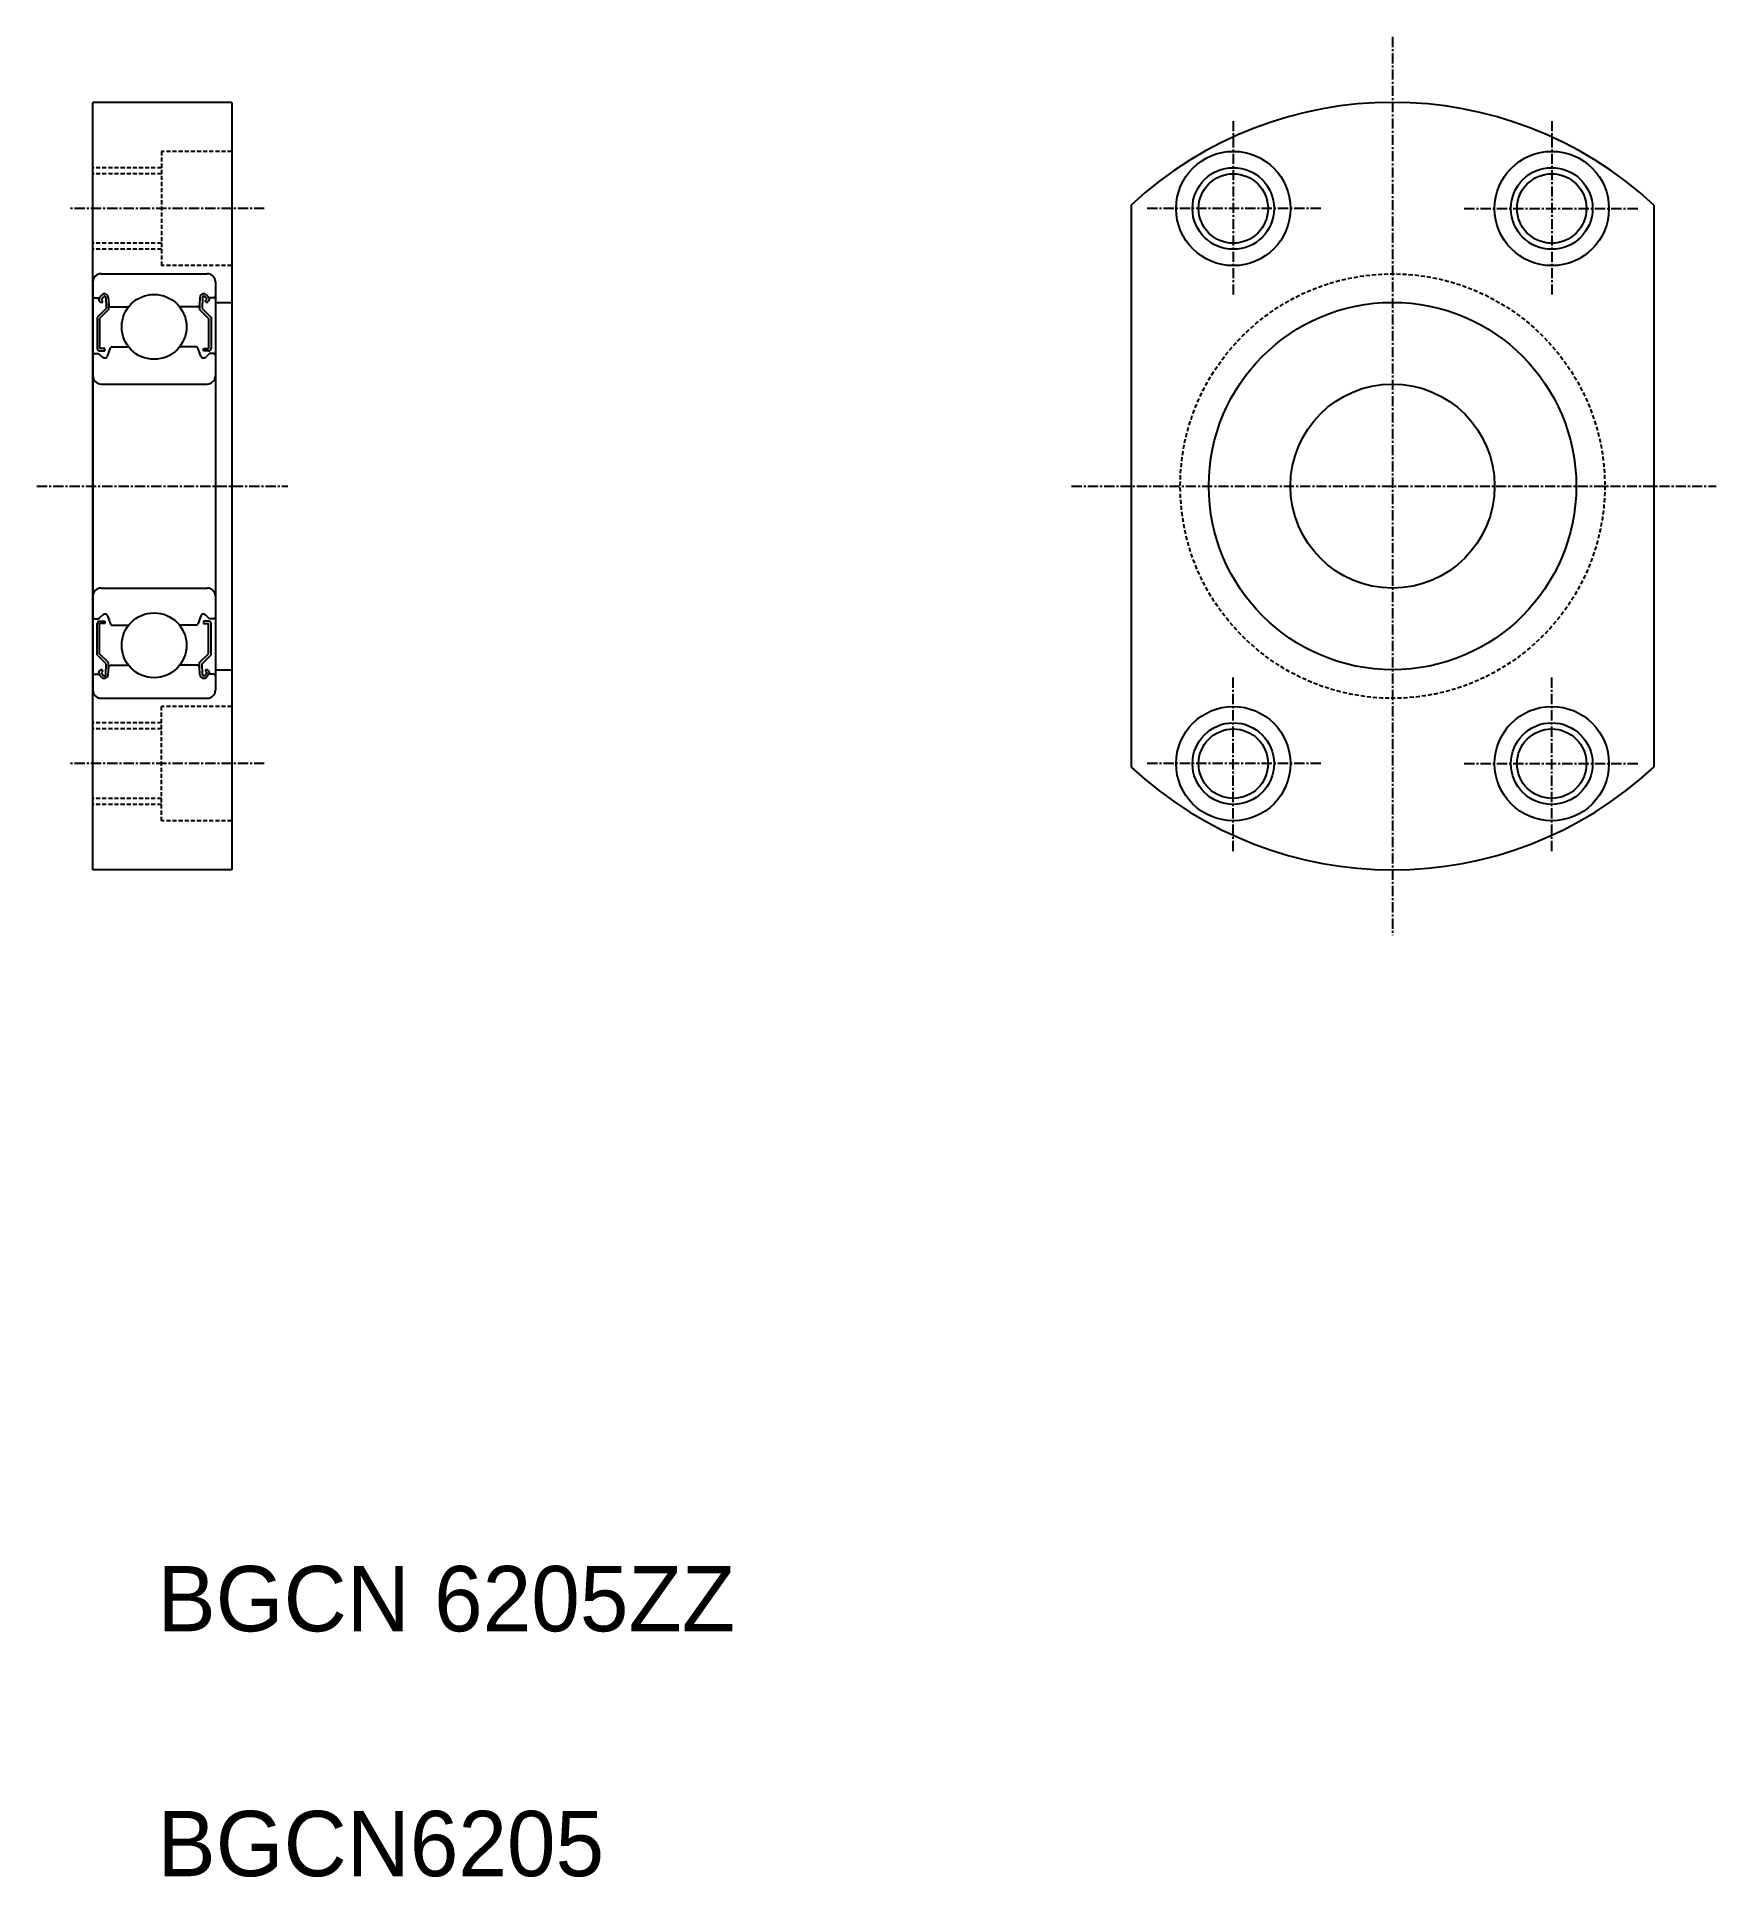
# Model space of a CAD drawing. Extents: x 67 to 272, y 83 to 308.
import ezdxf

# ---------------------------------------------------------------- set-up
doc = ezdxf.new("R2010")
doc.units = 0
doc.linetypes.add('CENTER', pattern=[2, 1.25, -0.25, 0.25, -0.25])
doc.linetypes.add('DASHED', pattern=[0.75, 0.5, -0.25])
doc.layers.get('0').update_dxf_attribs({"linetype": 'CONTINUOUS'})
doc.layers.add('CENTER', color=1, linetype='CENTER')

msp = doc.modelspace()

# ---------------------------------------------------------------- linework, layer by layer
for p, q in [((73.43, 206.06), (73.43, 300.06)), ((90.43, 300.06), (73.43, 300.06)), ((81.93, 300.06), (81.93, 300.06)), ((86.18, 300.06), (86.18, 300.06)), ((90.43, 300.06), (90.43, 206.06)), ((200.6, 287.48), (200.6, 218.64)), ((264.6, 287.48), (264.6, 218.64)), ((73.43, 278.06), (73.43, 228.06)), ((74.43, 279.06), (87.43, 279.06)), ((88.43, 278.06), (88.43, 228.06)), ((73.63, 276.11), (74.21, 276.11)), ((74.21, 276.11), (74.49, 276.44)), ((74.47, 275.49), (74.24, 275.69)), ((74.44, 275.92), (74.72, 276.25)), ((74.67, 275.72), (74.44, 275.92)), ((74.47, 275.49), (74.67, 275.72)), ((75, 276.16), (75.06, 274.81)), ((75.3, 276.19), (75.39, 275.19)), ((75.36, 275.54), (75.36, 274.69)), ((86.55, 276.19), (86.47, 275.19)), ((86.5, 275.54), (86.5, 274.69)), ((86.85, 276.16), (86.8, 274.81)), ((87.42, 275.92), (87.14, 276.25)), ((87.19, 275.72), (87.42, 275.92)), ((87.38, 275.49), (87.19, 275.72)), ((87.65, 276.11), (87.36, 276.44)), ((87.38, 275.49), (87.61, 275.69)), ((88.23, 276.11), (87.65, 276.11)), ((88.43, 275.56), (90.43, 275.56)), ((75.06, 274.81), (73.96, 273.71)), ((73.96, 273.71), (73.96, 269.91)), ((75.36, 274.69), (74.26, 273.59)), ((74.26, 273.59), (74.26, 269.91)), ((75.59, 275.01), (77.8, 275.01)), ((86.27, 275.01), (84.05, 275.01)), ((86.5, 274.69), (87.6, 273.59)), ((86.8, 274.81), (87.9, 273.71)), ((87.6, 273.59), (87.6, 269.91)), ((87.9, 273.71), (87.9, 269.91)), ((73.63, 269.31), (74.13, 269.31)), ((74.13, 269.31), (74.5, 268.93)), ((74.88, 269.91), (74.26, 269.91)), ((74.26, 269.61), (74.88, 269.61)), ((74.88, 269.61), (74.88, 269.91)), ((75.21, 268.96), (75.58, 269.98)), ((75.77, 270.11), (77.8, 270.11)), ((86.09, 270.11), (84.05, 270.11)), ((86.65, 268.96), (86.27, 269.98)), ((86.98, 269.61), (86.98, 269.91)), ((86.98, 269.91), (87.6, 269.91)), ((87.6, 269.61), (86.98, 269.61)), ((87.73, 269.31), (87.35, 268.93)), ((88.23, 269.31), (87.73, 269.31)), ((74.43, 265.56), (87.43, 265.56)), ((74.43, 240.56), (87.43, 240.56)), ((73.63, 236.81), (74.13, 236.81)), ((74.13, 236.81), (74.5, 237.18)), ((75.21, 237.16), (75.58, 236.14)), ((86.65, 237.16), (86.27, 236.14)), ((87.73, 236.81), (87.35, 237.18)), ((88.23, 236.81), (87.73, 236.81)), ((73.96, 232.4), (73.96, 236.21)), ((74.26, 236.51), (74.88, 236.51)), ((74.26, 232.53), (74.26, 236.21)), ((74.88, 236.21), (74.26, 236.21)), ((74.88, 236.51), (74.88, 236.21)), ((75.77, 236.01), (77.8, 236.01)), ((86.09, 236.01), (84.05, 236.01)), ((86.98, 236.51), (86.98, 236.21)), ((87.6, 236.51), (86.98, 236.51)), ((86.98, 236.21), (87.6, 236.21)), ((87.6, 232.53), (87.6, 236.21)), ((87.9, 232.4), (87.9, 236.21)), ((75.06, 231.3), (73.96, 232.4)), ((75.36, 231.43), (74.26, 232.53)), ((86.5, 231.43), (87.6, 232.53)), ((86.8, 231.3), (87.9, 232.4)), ((73.63, 230.01), (74.21, 230.01)), ((74.21, 230.01), (74.49, 229.67)), ((74.47, 230.62), (74.24, 230.43)), ((74.67, 230.39), (74.44, 230.2)), ((74.44, 230.2), (74.72, 229.87)), ((74.47, 230.62), (74.67, 230.39)), ((75, 229.96), (75.06, 231.3)), ((75.3, 229.93), (75.39, 230.93)), ((75.36, 230.58), (75.36, 231.43)), ((75.59, 231.11), (77.8, 231.11)), ((86.27, 231.11), (84.05, 231.11)), ((86.55, 229.93), (86.47, 230.93)), ((86.5, 230.58), (86.5, 231.43)), ((86.85, 229.96), (86.8, 231.3)), ((87.42, 230.2), (87.14, 229.87)), ((87.38, 230.62), (87.19, 230.39)), ((87.19, 230.39), (87.42, 230.2)), ((87.65, 230.01), (87.36, 229.67)), ((87.38, 230.62), (87.61, 230.43)), ((88.23, 230.01), (87.65, 230.01)), ((88.43, 230.56), (90.43, 230.56)), ((74.43, 227.06), (87.43, 227.06)), ((77.98, 227.06), (77.98, 227.06)), ((80.93, 227.06), (80.93, 227.06)), ((90.43, 206.06), (73.43, 206.06))]:
    msp.add_line(p, q)
at = {"color": 3, "linetype": 'DASHED'}
for p, q in [((81.83, 294.06), (81.83, 280.06)), ((90.43, 294.06), (81.83, 294.06)), ((81.83, 292.06), (73.43, 292.06)), ((81.83, 291.31), (73.43, 291.31)), ((81.83, 282.81), (73.43, 282.81)), ((81.83, 282.06), (73.43, 282.06)), ((90.43, 280.06), (81.83, 280.06)), ((81.83, 212.06), (81.83, 226.06)), ((90.43, 226.06), (81.83, 226.06)), ((81.83, 224.06), (73.43, 224.06)), ((81.83, 223.31), (73.43, 223.31)), ((81.83, 214.81), (73.43, 214.81)), ((81.83, 214.06), (73.43, 214.06)), ((90.43, 212.06), (81.83, 212.06))]:
    msp.add_line(p, q, dxfattribs=at)
for centre, radius in [((213.1, 287.06), 7), ((252.1, 287.06), 7), ((213.1, 287.06), 4.25), ((252.1, 287.06), 4.25), ((80.93, 272.56), 3.97), ((232.6, 253.06), 22.5), ((232.6, 253.06), 12.5), ((80.93, 233.56), 3.97), ((213.1, 219.06), 7), ((252.1, 219.06), 7), ((213.1, 219.06), 4.25), ((252.1, 219.06), 4.25)]:
    msp.add_circle(centre, radius)
at = {"color": 3}
for centre in [(213.1, 287.06), (252.1, 287.06), (213.1, 219.06), (252.1, 219.06)]:
    msp.add_circle(centre, 5, dxfattribs=at)
at = {"color": 3, "linetype": 'DASHED'}
msp.add_circle((232.6, 253.06), 26, dxfattribs=at)
for centre, radius, start, end in [((232.6, 253.06), 47, 47.0898, 132.9102), ((74.43, 278.06), 1, 90, 180), ((87.43, 278.06), 1, 0, 90), ((73.63, 276.31), 0.2, 180, 270), ((74.44, 275.92), 0.3, 139.9105, 229.9992), ((74.84, 276.15), 0.46, 4.9869, 139.9105), ((74.84, 276.15), 0.16, 2.3754, 139.9946), ((75.59, 275.21), 0.2, 184.9869, 270), ((86.27, 275.21), 0.2, 270, 355.0131), ((87.01, 276.15), 0.46, 40.0895, 175.0131), ((87.01, 276.15), 0.16, 40.0054, 177.6246), ((87.42, 275.92), 0.3, 310.0008, 40.0895), ((88.23, 276.31), 0.2, 270, 0), ((73.63, 269.11), 0.2, 90, 180), ((74.26, 269.91), 0.3, 180, 270), ((74.93, 269.36), 0.6, 225.0023, 272.8279), ((74.93, 269.06), 0.3, 265.4914, 340.0304), ((75.77, 269.91), 0.2, 90, 160.0304), ((86.09, 269.91), 0.2, 19.9696, 90), ((86.93, 269.06), 0.3, 199.9696, 274.5086), ((86.93, 269.36), 0.6, 267.1721, 314.9977), ((87.6, 269.91), 0.3, 270, 0), ((88.23, 269.11), 0.2, 0, 90), ((74.43, 266.56), 1, 180, 270), ((87.43, 266.56), 1, 270, 0), ((74.43, 239.56), 1, 90, 180), ((87.43, 239.56), 1, 0, 90), ((73.63, 237.01), 0.2, 180, 270), ((74.93, 236.76), 0.6, 87.1721, 134.9977), ((74.93, 237.06), 0.3, 19.9696, 94.5086), ((86.93, 237.06), 0.3, 85.4914, 160.0304), ((86.93, 236.76), 0.6, 45.0023, 92.8279), ((88.23, 237.01), 0.2, 270, 0), ((74.26, 236.21), 0.3, 90, 180), ((75.77, 236.21), 0.2, 199.9696, 270), ((86.09, 236.21), 0.2, 270, 340.0304), ((87.6, 236.21), 0.3, 0, 90), ((73.63, 229.81), 0.2, 90, 180), ((74.44, 230.2), 0.3, 130.0008, 220.0895), ((74.84, 229.97), 0.16, 220.0054, 357.6246), ((75.59, 230.91), 0.2, 90, 175.0131), ((86.27, 230.91), 0.2, 4.9869, 90), ((87.01, 229.97), 0.16, 182.3754, 319.9946), ((87.42, 230.2), 0.3, 319.9105, 49.9992), ((88.23, 229.81), 0.2, 0, 90), ((74.43, 228.06), 1, 180, 270), ((74.84, 229.97), 0.46, 220.0895, 355.0131), ((87.01, 229.97), 0.46, 184.9869, 319.9105), ((87.43, 228.06), 1, 270, 0), ((232.6, 253.06), 47, 227.0898, 312.9102)]:
    msp.add_arc(centre, radius, start, end)
at = {"layer": 'CENTER', "color": 1, "linetype": 'CENTER'}
for p, q in [((232.6, 308.09), (232.6, 198.03)), ((213.1, 297.77), (213.1, 276.35)), ((252.1, 297.77), (252.1, 276.35)), ((94.43, 287.06), (70.43, 287.06)), ((223.81, 287.06), (202.39, 287.06)), ((241.39, 287.06), (262.81, 287.06)), ((66.57, 253.06), (97.29, 253.06)), ((193.28, 253.06), (272.24, 253.06)), ((213.1, 208.35), (213.1, 229.77)), ((252.1, 208.35), (252.1, 229.77)), ((94.43, 219.06), (70.43, 219.06)), ((223.81, 219.06), (202.39, 219.06)), ((241.39, 219.06), (262.81, 219.06))]:
    msp.add_line(p, q, dxfattribs=at)

# ---------------------------------------------------------------- texts
for s, p in [('BGCN 6205ZZ', (81.34, 112.78)), ('BGCN6205', (81.34, 82.78))]:
    msp.add_text(s, height=8).set_placement(p)

doc.saveas('drawing.dxf')
